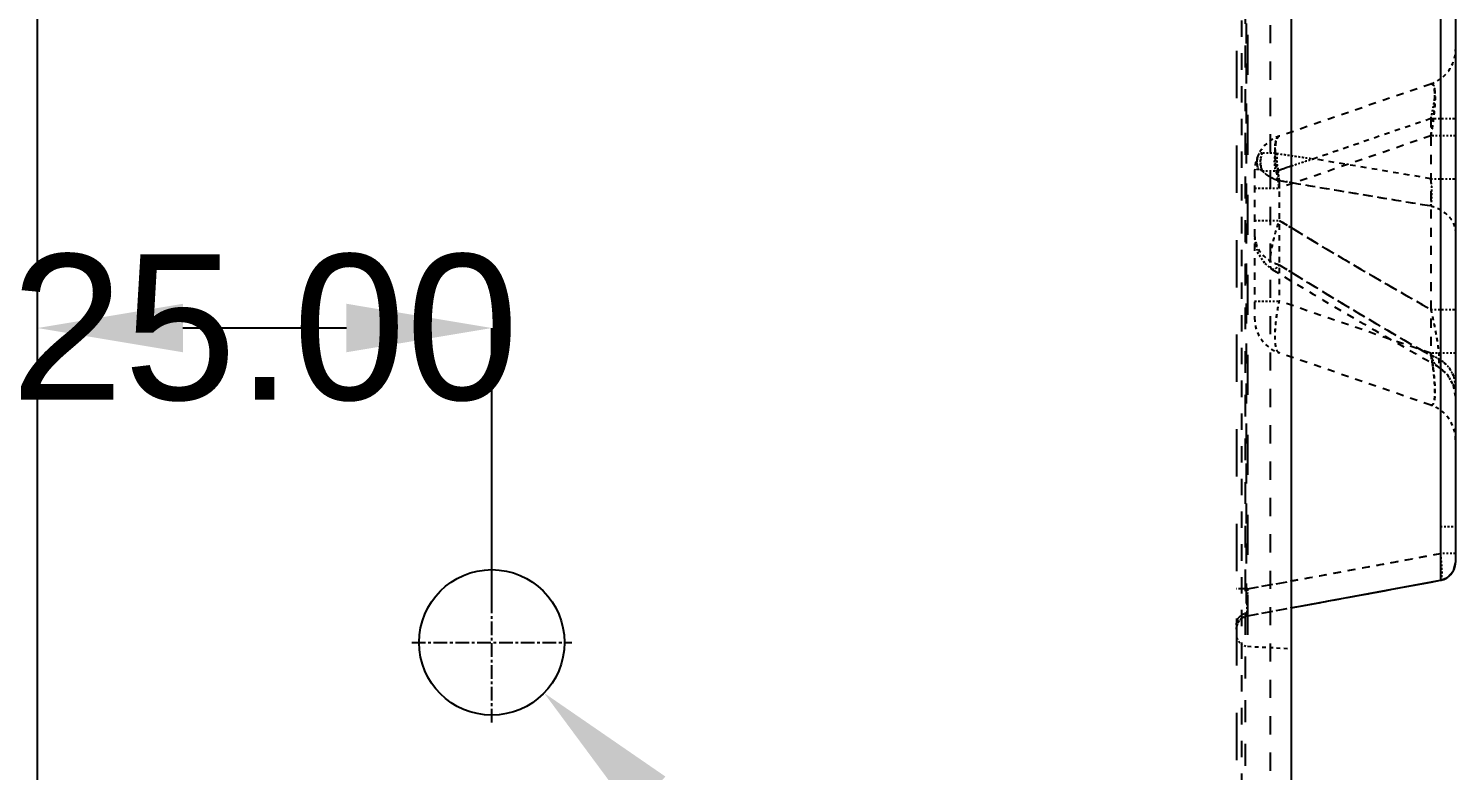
# Model space of a CAD drawing. Header units: millimetres. Extents: x 2750 to 4049, y 1371 to 1831.
# Drawn here: x 2790.8 to 2869.3, y 1526.3 to 1567.1 of the extents above; entities that cross this region are included whole.
import ezdxf

# ---------------------------------------------------------------- set-up
doc = ezdxf.new("R2010")
doc.units = ezdxf.units.MM
doc.linetypes.add('CENTER', pattern=[0.6, 0.375, -0.075, 0.075, -0.075])
doc.linetypes.add('HIDDEN', pattern=[0.2, 0.1, -0.1])
doc.layers.add('11', color=7, linetype='Continuous')
doc.styles.get("Standard").update_dxf_attribs({"font": 'arial.ttf'})
doc.dimstyles.get("Standard").update_dxf_attribs({"dimtxt": 0.18, "dimasz": 0.18, "dimexe": 0.18, "dimexo": 0.0625, "dimgap": 0.09, "dimtad": 0, "dimtih": 1, "dimtoh": 1, "dimzin": 0, "dimdsep": 46, "dimtxsty": 'Standard', "dimcen": 0.09, "dimadec": 0, "dimazin": 0, "dimtfac": 1, "dimtofl": 0, "dimtmove": 0, "dimatfit": 3, "dimfxl": 0, "dimtolj": 1, "dimtzin": 0, "dimarcsym": 0})

# ---------------------------------------------------------------- blocks, each defined once
blk = doc.blocks.new('*D105')
at = {"color": 4, "lineweight": -2, "transparency": 16777216}
for p, q in [((2791.288, 1541.973), (2791.288, 1550.63)), ((2808.288, 1550.63), (2799.288, 1550.63)), ((2816.288, 1535.288), (2816.288, 1550.63))]:
    blk.add_line(p, q, dxfattribs=at)
at = {"color": 4, "transparency": 16777216}
for points in [[(2799.288, 1551.964), (2799.288, 1549.297), (2791.288, 1550.63)], [(2808.288, 1551.964), (2808.288, 1549.297), (2816.288, 1550.63)]]:
    blk.add_solid(points, dxfattribs=at)
at = {"layer": 'Defpoints', "color": 0, "transparency": 16777216}
for p in [(2791.288, 1550.63), (2791.288, 1541.973), (2816.288, 1535.288)]:
    blk.add_point(p, dxfattribs=at)
at = {"color": 6, "transparency": 16777216, "insert": (2803.788, 1550.63), "char_height": 8, "attachment_point": 5}
blk.add_mtext('\\A1;25.00', dxfattribs=at)
blk = doc.blocks.new('*D86')
at = {"color": 4, "lineweight": -2, "transparency": 16777216}
blk.add_line((2830.675, 1519.45), (2824.92, 1525.007), dxfattribs=at)
at = {"color": 4, "transparency": 16777216}
blk.add_solid([(2825.846, 1525.966), (2823.994, 1524.048), (2819.165, 1530.564)], dxfattribs=at)
at = {"layer": 'Defpoints', "color": 0, "transparency": 16777216}
for p in [(2813.41, 1536.121), (2819.165, 1530.564)]:
    blk.add_point(p, dxfattribs=at)
at = {"color": 6, "transparency": 16777216, "insert": (2841.27, 1509.218), "char_height": 8, "attachment_point": 5, "rotation": 316.00084}
blk.add_mtext('\\A1;∅8.00', dxfattribs=at)

msp = doc.modelspace()

# ---------------------------------------------------------------- linework, layer by layer
at = {"layer": '11', "color": 7, "linetype": 'Continuous'}
for p, q in [((2860.288, 1775.343), (2860.288, 1455.343)), ((2791.288, 1462.343), (2791.288, 1768.343)), ((2869.333, 1616.619), (2869.333, 1537.745)), ((2868.502, 1616.056), (2868.502, 1536.757)), ((2860.288, 1535.244), (2868.511, 1536.756)), ((2868.502, 1536.757), (2868.511, 1536.756)), ((2868.511, 1536.756), (2868.894, 1536.914))]:
    msp.add_line(p, q, dxfattribs=at)
at = {"layer": '11', "color": 8, "linetype": 'HIDDEN', "ltscale": 26}
msp.add_line((2857.273, 1721.865), (2857.273, 1518.813), dxfattribs=at)
at = {"layer": '11', "color": 8, "linetype": 'HIDDEN', "ltscale": 22}
msp.add_line((2857.892, 1707.559), (2857.892, 1533.127), dxfattribs=at)
at = {"layer": '11', "color": 8, "linetype": 'HIDDEN', "ltscale": 11}
msp.add_line((2857.812, 1617.976), (2857.812, 1534.954), dxfattribs=at)
at = {"layer": '11', "color": 8, "linetype": 'HIDDEN', "ltscale": 12}
msp.add_line((2857.749, 1609.36), (2857.749, 1518.311), dxfattribs=at)
at = {"layer": '11', "color": 8, "linetype": 'HIDDEN', "ltscale": 10}
msp.add_line((2859.15, 1520.286), (2859.15, 1595.698), dxfattribs=at)
at = {"layer": '11', "color": 8, "linetype": 'HIDDEN', "ltscale": 9}
msp.add_line((2857.558, 1590.936), (2857.558, 1520.202), dxfattribs=at)
at = {"layer": '11', "color": 8, "linetype": 'HIDDEN', "ltscale": 4}
for p, q in [((2867.977, 1564.048), (2859.633, 1561.175)), ((2867.977, 1561.198), (2859.633, 1558.325)), ((2858.278, 1559.275), (2858.278, 1551.163)), ((2867.977, 1549.24), (2859.633, 1552.113)), ((2867.977, 1546.389), (2859.633, 1549.262))]:
    msp.add_line(p, q, dxfattribs=at)
at = {"layer": '11', "color": 8, "linetype": 'HIDDEN', "ltscale": 3}
for p, q in [((2867.977, 1562.148), (2861.531, 1559.929)), ((2867.977, 1558.842), (2861.531, 1559.929)), ((2859.633, 1558.738), (2859.633, 1552.113))]:
    msp.add_line(p, q, dxfattribs=at)
at = {"layer": '11', "color": 8, "linetype": 'HIDDEN', "ltscale": 5}
msp.add_line((2867.977, 1562.148), (2867.977, 1549.121), dxfattribs=at)
at = {"layer": '11', "color": 8, "linetype": 'HIDDEN'}
for p, q in [((2867.977, 1562.148), (2869.333, 1562.148)), ((2869.333, 1561.198), (2867.977, 1561.198)), ((2858.278, 1558.325), (2859.633, 1558.325)), ((2867.977, 1558.842), (2869.333, 1558.842)), ((2858.278, 1556.548), (2859.633, 1556.548)), ((2858.278, 1552.113), (2859.633, 1552.113)), ((2867.977, 1551.653), (2869.333, 1551.653)), ((2869.333, 1549.24), (2867.977, 1549.24))]:
    msp.add_line(p, q, dxfattribs=at)
at = {"layer": '11', "color": 8, "linetype": 'HIDDEN', "ltscale": 0.5}
for p, q in [((2859.424, 1560.252), (2858.695, 1560.252)), ((2858.695, 1559.275), (2859.424, 1559.275)), ((2860.288, 1558.628), (2859.633, 1558.738)), ((2859.633, 1556.548), (2860.286, 1556.152)), ((2859.633, 1554.106), (2860.286, 1553.702))]:
    msp.add_line(p, q, dxfattribs=at)
at = {"layer": '11', "color": 8, "linetype": 'HIDDEN', "ltscale": 0.07}
msp.add_line((2859.34, 1553.845), (2859.243, 1553.853), dxfattribs=at)
at = {"layer": '11', "color": 8, "linetype": 'HIDDEN'}
for p, q in [((2859.244, 1553.853), (2859.244, 1553.853)), ((2868.308, 1548.558), (2868.308, 1548.558)), ((2869.333, 1537.745), (2869.333, 1537.745)), ((2868.511, 1536.756), (2868.511, 1536.756)), ((2857.892, 1534.808), (2857.892, 1534.809))]:
    msp.add_line(p, q, dxfattribs=at).dxf.unprotected_set("ltscale", 0)
at = {"layer": '11', "color": 8, "linetype": 'HIDDEN', "ltscale": 0.09}
msp.add_line((2868.307, 1548.559), (2868.216, 1548.654), dxfattribs=at)
at = {"layer": '11', "color": 8, "linetype": 'HIDDEN', "ltscale": 0.6}
for p, q in [((2868.502, 1539.72), (2869.333, 1539.72)), ((2869.333, 1538.232), (2868.502, 1538.232))]:
    msp.add_line(p, q, dxfattribs=at)
at = {"layer": '11', "color": 1, "linetype": 'CENTER', "ltscale": 2}
for p, q in [((2816.288, 1528.943), (2816.288, 1537.743)), ((2811.888, 1533.343), (2820.688, 1533.343))]:
    msp.add_line(p, q, dxfattribs=at)
at = {"layer": '11', "color": 8, "linetype": 'HIDDEN', "ltscale": 2}
for p, q in [((2857.896, 1536.286), (2860.288, 1536.721)), ((2857.891, 1534.808), (2860.288, 1535.244)), ((2857.896, 1534.81), (2860.288, 1535.245)), ((2857.892, 1533.127), (2860.288, 1533.001))]:
    msp.add_line(p, q, dxfattribs=at)
at = {"layer": '11', "color": 8, "linetype": 'HIDDEN', "ltscale": 0.006}
msp.add_line((2868.511, 1536.756), (2868.502, 1536.757), dxfattribs=at)
at = {"layer": '11', "color": 8, "linetype": 'HIDDEN', "ltscale": 0.4}
msp.add_line((2857.896, 1536.286), (2857.273, 1536.286), dxfattribs=at)
at = {"layer": '11', "color": 8, "linetype": 'HIDDEN', "ltscale": 0.1}
for p, q in [((2857.523, 1534.628), (2857.679, 1534.736)), ((2857.679, 1534.736), (2857.846, 1534.799))]:
    msp.add_line(p, q, dxfattribs=at)
at = {"layer": '11', "color": 8, "linetype": 'HIDDEN', "ltscale": 0.06}
for p, q in [((2857.812, 1534.954), (2857.896, 1534.968)), ((2857.896, 1534.968), (2857.812, 1534.954))]:
    msp.add_line(p, q, dxfattribs=at)
at = {"layer": '11', "color": 8, "linetype": 'HIDDEN', "ltscale": 0.03}
msp.add_line((2857.846, 1534.799), (2857.892, 1534.809), dxfattribs=at)
at = {"layer": '11', "color": 8, "linetype": 'HIDDEN', "ltscale": 0.003}
msp.add_line((2857.892, 1534.809), (2857.896, 1534.81), dxfattribs=at)
at = {"layer": '11', "color": 8, "linetype": 'HIDDEN'}
for points in [[(2858.278, 1555.571), (2858.428, 1554.808), (2858.856, 1554.16)], [(2868.31, 1548.558), (2868.387, 1548.512), (2868.892, 1548.063), (2869.219, 1547.473)]]:
    msp.add_lwpolyline(points, dxfattribs=at)
at = {"layer": '11', "color": 8, "linetype": 'HIDDEN', "ltscale": 0.9}
msp.add_lwpolyline([(2858.425, 1554.815), (2858.845, 1554.172), (2859.243, 1553.854)], dxfattribs=at)
at = {"layer": '11', "color": 8, "linetype": 'HIDDEN', "ltscale": 2}
msp.add_lwpolyline([(2868.307, 1548.559), (2868.876, 1548.082), (2869.215, 1547.484), (2869.333, 1546.807)], dxfattribs=at)
at = {"layer": '11', "color": 7, "linetype": 'Continuous'}
msp.add_lwpolyline([(2868.894, 1536.914), (2869.216, 1537.274), (2869.333, 1537.744)], dxfattribs=at)
at = {"layer": '11', "color": 8, "linetype": 'HIDDEN', "ltscale": 0.4}
msp.add_lwpolyline([(2857.273, 1534.067), (2857.305, 1534.285), (2857.393, 1534.476), (2857.523, 1534.628)], dxfattribs=at)
at = {"layer": '11', "color": 7, "linetype": 'Continuous'}
msp.add_circle((2816.288, 1533.343), 4, dxfattribs=at)
at = {"layer": '11', "color": 8, "linetype": 'HIDDEN', "ltscale": 2}
for centre, start, end in [((2867.323, 1565.949), 288.99991, 360), ((2860.288, 1559.275), 108.99999, 180), ((2860.288, 1551.163), 180, 251.00001), ((2867.323, 1544.489), 0, 71.00009)]:
    msp.add_arc(centre, 2.01, start, end, dxfattribs=at)
at = {"layer": '11', "color": 8, "linetype": 'HIDDEN', "ltscale": 0.2}
for centre, radius, start, end in [((2859.572, 1559.756), 1.17, 174.30272, 187.77518), ((2860.224, 1556.104), 2.084, 247.0609, 253.51984)]:
    msp.add_arc(centre, radius, start, end, dxfattribs=at)
at = {"layer": '11', "color": 8, "linetype": 'HIDDEN', "ltscale": 0.3}
for centre, radius, start, end in [((2859.985, 1559.759), 1.383, 172.50499, 187.17019), ((2860.237, 1560.946), 2.289, 245.25937, 254.71369)]:
    msp.add_arc(centre, radius, start, end, dxfattribs=at)
at = {"layer": '11', "color": 8, "linetype": 'HIDDEN', "ltscale": 0.05}
msp.add_arc((2859.581, 1560.74), 0.512, 252.21186, 260.77174, dxfattribs=at)
at = {"layer": '11', "color": 8, "linetype": 'HIDDEN', "ltscale": 0.6}
for centre, radius, start, end in [((2878.186, 1678.259), 119.495, 261.00306, 261.38427), ((2857.928, 1534.309), 0.655, 100.12609, 179.99718)]:
    msp.add_arc(centre, radius, start, end, dxfattribs=at)
at = {"layer": '11', "color": 8, "linetype": 'HIDDEN'}
for centre, radius, start, end in [((2883.944, 1715.753), 157.428, 261.06682, 261.815), ((2868.329, 1537.746), 1.004, 279.95457, 359.97132)]:
    msp.add_arc(centre, radius, start, end, dxfattribs=at)
at = {"layer": '11', "color": 8, "linetype": 'HIDDEN', "ltscale": 0.9}
for centre, radius, start, end in [((2885.046, 1723.424), 165.178, 261.37822, 261.81552), ((2888.017, 1476.147), 87.868, 107.54339, 108.39765)]:
    msp.add_arc(centre, radius, start, end, dxfattribs=at)
at = {"layer": '11', "color": 8, "linetype": 'HIDDEN', "ltscale": 0.04}
msp.add_arc((2860.065, 1560.626), 1.925, 233.43064, 235.03914, dxfattribs=at)
at = {"layer": '11', "color": 8, "linetype": 'HIDDEN', "ltscale": 0.5}
for centre, radius, start, end in [((2880.443, 1498.95), 63.84, 108.40577, 109.0852), ((2848.881, 1545.894), 19.387, 7.78519, 9.93883)]:
    msp.add_arc(centre, radius, start, end, dxfattribs=at)
at = {"layer": '11', "color": 8, "linetype": 'HIDDEN', "ltscale": 4}
for centre, radius, start, end in [((3235.386, 3789.836), 2262.518, 260.440193, 260.654399), ((3235.151, 3788.44), 2261.102, 260.456979, 260.654505), ((3019.372, 1817.586), 308.539, 238.73557, 240.68503), ((2395.077, 4089.326), 2594.651, 280.275072, 280.513194), ((2398.649, 4069.946), 2574.944, 280.327886, 280.513733), ((2403.515, 4040.088), 2546.15, 280.279941, 280.522605)]:
    msp.add_arc(centre, radius, start, end, dxfattribs=at)
at = {"layer": '11', "color": 8, "linetype": 'HIDDEN', "ltscale": 5}
for centre, radius, start, end in [((3016.532, 1814.444), 301.874, 238.68446, 240.52058), ((3018.079, 1817.089), 304.938, 238.83802, 240.5122), ((3010.22, 1796.701), 285.532, 238.17067, 240.12107), ((3012.183, 1800.004), 289.375, 238.33757, 240.11006)]:
    msp.add_arc(centre, radius, start, end, dxfattribs=at)
at = {"layer": '11', "color": 8, "linetype": 'HIDDEN', "ltscale": 0.1}
msp.add_arc((2859.667, 1555.735), 1.39, 180.04973, 186.16897, dxfattribs=at)
at = {"layer": '11', "color": 7, "linetype": 'Continuous'}
msp.add_arc((2407.081, 4020.758), 2526.494, 280.333748, 280.523163, dxfattribs=at)
at = {"layer": '11', "color": 8, "linetype": 'HIDDEN', "ltscale": 0.7}
for centre, radius, start, end in [((2858.026, 1534.067), 0.754, 99.9866, 179.99155), ((2857.926, 1533.779), 0.653, 180, 267)]:
    msp.add_arc(centre, radius, start, end, dxfattribs=at)
at = {"layer": '11', "color": 8, "linetype": 'HIDDEN'}
for points, knots in [([(2867.977, 1562.148), (2868.011, 1562.282), (2868.072, 1562.543), (2868.144, 1562.921), (2868.189, 1563.265), (2868.208, 1563.559), (2868.195, 1563.791), (2868.161, 1563.954), (2868.083, 1564.061), (2868.007, 1564.059), (2867.977, 1564.048)], [0, 0, 0, 0, 0.201843, 0.392473, 0.564278, 0.709793, 0.82298, 0.902641, 0.954229, 1, 1, 1, 1]), ([(2867.977, 1562.148), (2868.009, 1562.275), (2868.069, 1562.529), (2868.143, 1562.903), (2868.192, 1563.254), (2868.212, 1563.559), (2868.2, 1563.798), (2868.161, 1563.963), (2868.078, 1564.062), (2868.005, 1564.058), (2867.977, 1564.048)], [0, 0, 0, 0, 0.191943, 0.380895, 0.557545, 0.709589, 0.826994, 0.905964, 0.956025, 1, 1, 1, 1]), ([(2861.531, 1559.929), (2861.361, 1559.875), (2860.705, 1559.665), (2860.051, 1559.448), (2859.568, 1559.281)], [0, 0, 0, 0, 0.259486, 1, 1, 1, 1]), ([(2867.977, 1557.349), (2868, 1557.444), (2868.031, 1557.661), (2868.049, 1558.161), (2868.017, 1558.564), (2867.977, 1558.842)], [0, 0, 0, 0, 0.195962, 0.437763, 1, 1, 1, 1]), ([(2867.977, 1557.349), (2868.029, 1557.561), (2868.058, 1558.065), (2868.017, 1558.564), (2867.977, 1558.842)], [0, 0, 0, 0, 0.437185, 1, 1, 1, 1]), ([(2868.502, 1538.232), (2868.524, 1538.047), (2868.557, 1537.706), (2868.577, 1537.3), (2868.574, 1537.036), (2868.563, 1536.895), (2868.549, 1536.809), (2868.526, 1536.76), (2868.511, 1536.756)], [0, 0, 0, 0, 0.374372, 0.690834, 0.813934, 0.907954, 0.969569, 1, 1, 1, 1]), ([(2857.896, 1536.286), (2857.879, 1536.097), (2857.86, 1535.82), (2857.845, 1535.468), (2857.841, 1535.244), (2857.842, 1535.065), (2857.853, 1534.926), (2857.859, 1534.855), (2857.881, 1534.807), (2857.892, 1534.808)], [0, 0, 0, 0, 0.383107, 0.557667, 0.710127, 0.833186, 0.923117, 0.977976, 1, 1, 1, 1])]:
    msp.add_open_spline(points, degree=3, knots=knots, dxfattribs=at)
at = {"layer": '11', "color": 8, "linetype": 'HIDDEN', "ltscale": 2}
for points, knots in [([(2867.977, 1564.048), (2867.993, 1564.054), (2868.028, 1564.058), (2868.078, 1564.03), (2868.116, 1563.975), (2868.163, 1563.851), (2868.196, 1563.624), (2868.208, 1563.277), (2868.189, 1562.84), (2868.144, 1562.333), (2868.072, 1561.777), (2868.011, 1561.393), (2867.977, 1561.198)], [0, 0, 0, 0, 0.016707, 0.033491, 0.054912, 0.083636, 0.166826, 0.284548, 0.433891, 0.608093, 0.799364, 1, 1, 1, 1]), ([(2867.977, 1564.048), (2867.992, 1564.054), (2868.026, 1564.058), (2868.076, 1564.033), (2868.115, 1563.98), (2868.164, 1563.858), (2868.198, 1563.629), (2868.207, 1563.276), (2868.187, 1562.829), (2868.143, 1562.316), (2868.072, 1561.764), (2868.011, 1561.387), (2867.977, 1561.198)], [0, 0, 0, 0, 0.016296, 0.03269, 0.053489, 0.081607, 0.164521, 0.285136, 0.438514, 0.615266, 0.80547, 1, 1, 1, 1]), ([(2867.977, 1564.048), (2867.992, 1564.054), (2868.026, 1564.058), (2868.075, 1564.033), (2868.115, 1563.98), (2868.166, 1563.859), (2868.201, 1563.63), (2868.213, 1563.277), (2868.194, 1562.831), (2868.145, 1562.317), (2868.071, 1561.764), (2868.01, 1561.388), (2867.977, 1561.198)], [0, 0, 0, 0, 0.016116, 0.032547, 0.053421, 0.081544, 0.164289, 0.284678, 0.437986, 0.615027, 0.805426, 1, 1, 1, 1]), ([(2867.977, 1561.198), (2868.011, 1561.393), (2868.072, 1561.777), (2868.144, 1562.333), (2868.189, 1562.84), (2868.208, 1563.277), (2868.196, 1563.624), (2868.163, 1563.851), (2868.116, 1563.975), (2868.077, 1564.03), (2868.028, 1564.058), (2867.993, 1564.054), (2867.977, 1564.048)], [0, 0, 0, 0, 0.200654, 0.391908, 0.566104, 0.715453, 0.833178, 0.916367, 0.945091, 0.966511, 0.983295, 1, 1, 1, 1]), ([(2859.633, 1561.175), (2859.592, 1561.161), (2859.513, 1561.073), (2859.451, 1560.882), (2859.41, 1560.607), (2859.398, 1560.256), (2859.415, 1559.836), (2859.479, 1559.183), (2859.564, 1558.673), (2859.633, 1558.325)], [0, 0, 0, 0, 0.044283, 0.111524, 0.206182, 0.32724, 0.471844, 0.63581, 1, 1, 1, 1]), ([(2859.633, 1558.325), (2859.564, 1558.673), (2859.479, 1559.183), (2859.415, 1559.836), (2859.398, 1560.256), (2859.41, 1560.607), (2859.451, 1560.882), (2859.513, 1561.073), (2859.592, 1561.161), (2859.633, 1561.175)], [0, 0, 0, 0, 0.364199, 0.528169, 0.672771, 0.793825, 0.888481, 0.955722, 1, 1, 1, 1]), ([(2867.977, 1557.349), (2868.164, 1557.298), (2868.522, 1557.149), (2868.973, 1556.806), (2869.26, 1556.353), (2869.333, 1556.016), (2869.333, 1555.856)], [0, 0, 0, 0, 0.269486, 0.533095, 0.777151, 1, 1, 1, 1]), ([(2859.244, 1553.853), (2859.21, 1553.874), (2859.157, 1553.97), (2859.121, 1554.268), (2859.178, 1554.82), (2859.352, 1555.625), (2859.53, 1556.225), (2859.633, 1556.548)], [0, 0, 0, 0, 0.042569, 0.109404, 0.325461, 0.634442, 1, 1, 1, 1]), ([(2858.278, 1555.734), (2858.278, 1555.378), (2858.501, 1554.81), (2859.083, 1554.327), (2859.445, 1554.161), (2859.633, 1554.106)], [0, 0, 0, 0, 0.475461, 0.737646, 1, 1, 1, 1]), ([(2859.633, 1549.262), (2859.592, 1549.277), (2859.513, 1549.365), (2859.451, 1549.556), (2859.41, 1549.831), (2859.398, 1550.182), (2859.415, 1550.602), (2859.479, 1551.255), (2859.564, 1551.765), (2859.633, 1552.113)], [0, 0, 0, 0, 0.044268, 0.111505, 0.206169, 0.327234, 0.471844, 0.635811, 1, 1, 1, 1]), ([(2859.633, 1549.262), (2859.593, 1549.276), (2859.515, 1549.364), (2859.454, 1549.555), (2859.415, 1549.829), (2859.404, 1550.181), (2859.42, 1550.6), (2859.482, 1551.255), (2859.566, 1551.764), (2859.633, 1552.113)], [0, 0, 0, 0, 0.04369, 0.1106, 0.205072, 0.326171, 0.47105, 0.635335, 1, 1, 1, 1]), ([(2867.977, 1551.652), (2868.021, 1551.462), (2868.104, 1551.082), (2868.217, 1550.518), (2868.313, 1549.976), (2868.375, 1549.548), (2868.408, 1549.238), (2868.423, 1549.04), (2868.428, 1548.874), (2868.424, 1548.741), (2868.409, 1548.644), (2868.389, 1548.579), (2868.348, 1548.543), (2868.319, 1548.552), (2868.307, 1548.559)], [0, 0, 0, 0, 0.182565, 0.363638, 0.53807, 0.697553, 0.768088, 0.830281, 0.882634, 0.924126, 0.954475, 0.974484, 0.987201, 1, 1, 1, 1]), ([(2867.977, 1551.652), (2868.019, 1551.462), (2868.103, 1551.083), (2868.221, 1550.52), (2868.318, 1549.978), (2868.379, 1549.549), (2868.41, 1549.238), (2868.424, 1549.041), (2868.429, 1548.874), (2868.425, 1548.741), (2868.411, 1548.643), (2868.392, 1548.577), (2868.351, 1548.541), (2868.321, 1548.551), (2868.309, 1548.558)], [0, 0, 0, 0, 0.182312, 0.363311, 0.537732, 0.697171, 0.767712, 0.829818, 0.882097, 0.923752, 0.954254, 0.974319, 0.987001, 1, 1, 1, 1]), ([(2867.977, 1546.389), (2867.992, 1546.384), (2868.026, 1546.38), (2868.075, 1546.405), (2868.115, 1546.458), (2868.166, 1546.579), (2868.201, 1546.808), (2868.213, 1547.161), (2868.194, 1547.607), (2868.145, 1548.121), (2868.071, 1548.674), (2868.01, 1549.05), (2867.977, 1549.24)], [0, 0, 0, 0, 0.016117, 0.032549, 0.053423, 0.081546, 0.164291, 0.28468, 0.437986, 0.615027, 0.805426, 1, 1, 1, 1]), ([(2867.977, 1549.24), (2868.011, 1549.045), (2868.072, 1548.661), (2868.144, 1548.105), (2868.189, 1547.598), (2868.208, 1547.16), (2868.196, 1546.814), (2868.163, 1546.587), (2868.116, 1546.463), (2868.077, 1546.408), (2868.028, 1546.38), (2867.993, 1546.384), (2867.977, 1546.39)], [0, 0, 0, 0, 0.200653, 0.391907, 0.566103, 0.715452, 0.833177, 0.916365, 0.945089, 0.96651, 0.983294, 1, 1, 1, 1]), ([(2867.977, 1549.121), (2868.166, 1549.063), (2868.53, 1548.89), (2869.114, 1548.385), (2869.333, 1547.8), (2869.333, 1547.433)], [0, 0, 0, 0, 0.258554, 0.51937, 1, 1, 1, 1]), ([(2867.977, 1546.39), (2867.99, 1546.385), (2868.019, 1546.38), (2868.062, 1546.396), (2868.097, 1546.434), (2868.142, 1546.518), (2868.179, 1546.679), (2868.202, 1546.926), (2868.205, 1547.246), (2868.186, 1547.628), (2868.148, 1548.061), (2868.111, 1548.363), (2868.089, 1548.52)], [0, 0, 0, 0, 0.018961, 0.037259, 0.058811, 0.086371, 0.164647, 0.276119, 0.41971, 0.592212, 0.787732, 1, 1, 1, 1])]:
    msp.add_open_spline(points, degree=3, knots=knots, dxfattribs=at)
at = {"layer": '11', "color": 8, "linetype": 'HIDDEN', "ltscale": 0.7}
for points, knots in [([(2859.424, 1560.252), (2859.412, 1560.369), (2859.402, 1560.584), (2859.424, 1560.898), (2859.523, 1561.137), (2859.633, 1561.175)], [0, 0, 0, 0, 0.357354, 0.644121, 1, 1, 1, 1]), ([(2858.695, 1560.252), (2858.62, 1560.103), (2858.541, 1559.764), (2858.62, 1559.424), (2858.695, 1559.275)], [0, 0, 0, 0, 0.499942, 1, 1, 1, 1]), ([(2859.424, 1560.252), (2859.382, 1560.094), (2859.343, 1559.764), (2859.38, 1559.433), (2859.424, 1559.275)], [0, 0, 0, 0, 0.499999, 1, 1, 1, 1]), ([(2859.424, 1560.252), (2859.381, 1560.094), (2859.343, 1559.764), (2859.381, 1559.433), (2859.424, 1559.275)], [0, 0, 0, 0, 0.5, 1, 1, 1, 1]), ([(2859.499, 1560.234), (2859.474, 1560.077), (2859.464, 1559.754), (2859.519, 1559.435), (2859.568, 1559.281)], [0, 0, 0, 0, 0.497246, 1, 1, 1, 1]), ([(2859.507, 1560.228), (2859.493, 1560.072), (2859.495, 1559.756), (2859.537, 1559.442), (2859.577, 1559.289)], [0, 0, 0, 0, 0.498217, 1, 1, 1, 1]), ([(2867.977, 1549.24), (2867.992, 1549.156), (2868.048, 1548.819), (2868.098, 1548.481), (2868.129, 1548.228)], [0, 0, 0, 0, 0.251708, 1, 1, 1, 1]), ([(2869.166, 1548.141), (2869.093, 1548.291), (2868.901, 1548.576), (2868.634, 1548.792), (2868.49, 1548.884)], [0, 0, 0, 0, 0.49292, 1, 1, 1, 1])]:
    msp.add_open_spline(points, degree=3, knots=knots, dxfattribs=at)
at = {"layer": '11', "color": 8, "linetype": 'HIDDEN', "ltscale": 0.6}
msp.add_open_spline([(2858.475, 1560.143), (2858.418, 1560.024), (2858.357, 1559.753), (2858.418, 1559.484), (2858.474, 1559.362)], degree=3, knots=[0, 0, 0, 0, 0.494898, 1, 1, 1, 1], dxfattribs=at)
at = {"layer": '11', "color": 8, "linetype": 'HIDDEN', "ltscale": 0.2}
for points, knots in [([(2858.474, 1560.143), (2858.465, 1560.123), (2858.433, 1560.035), (2858.415, 1559.943), (2858.408, 1559.872)], [0, 0, 0, 0, 0.238825, 1, 1, 1, 1]), ([(2858.695, 1560.252), (2858.651, 1560.256), (2858.556, 1560.257), (2858.493, 1560.181), (2858.475, 1560.143)], [0, 0, 0, 0, 0.509864, 1, 1, 1, 1]), ([(2858.696, 1560.252), (2858.686, 1560.229), (2858.647, 1560.128), (2858.624, 1560.022), (2858.613, 1559.94)], [0, 0, 0, 0, 0.23468, 1, 1, 1, 1]), ([(2858.475, 1559.362), (2858.424, 1559.351), (2858.363, 1559.337), (2858.278, 1559.296), (2858.278, 1559.275)], [0, 0, 0, 0, 0.708398, 1, 1, 1, 1]), ([(2858.475, 1559.362), (2858.424, 1559.35), (2858.363, 1559.338), (2858.278, 1559.296), (2858.278, 1559.275)], [0, 0, 0, 0, 0.707712, 1, 1, 1, 1]), ([(2858.413, 1559.598), (2858.415, 1559.578), (2858.428, 1559.503), (2858.448, 1559.428), (2858.469, 1559.375)], [0, 0, 0, 0, 0.256811, 1, 1, 1, 1]), ([(2858.679, 1559.292), (2858.641, 1559.317), (2858.582, 1559.342), (2858.514, 1559.373), (2858.482, 1559.378), (2858.47, 1559.375)], [0, 0, 0, 0, 0.600673, 0.830662, 1, 1, 1, 1]), ([(2858.715, 1559.255), (2858.665, 1559.268), (2858.598, 1559.32), (2858.513, 1559.352), (2858.48, 1559.347)], [0, 0, 0, 0, 0.607062, 1, 1, 1, 1]), ([(2868.065, 1548.925), (2868.058, 1548.94), (2868.027, 1549.005), (2867.999, 1549.071), (2867.977, 1549.121)], [0, 0, 0, 0, 0.235174, 1, 1, 1, 1]), ([(2868.216, 1548.655), (2868.204, 1548.672), (2868.147, 1548.759), (2868.101, 1548.851), (2868.065, 1548.925)], [0, 0, 0, 0, 0.205796, 1, 1, 1, 1]), ([(2857.896, 1534.81), (2857.871, 1534.805), (2857.769, 1534.782), (2857.672, 1534.737), (2857.606, 1534.693)], [0, 0, 0, 0, 0.240507, 1, 1, 1, 1])]:
    msp.add_open_spline(points, degree=3, knots=knots, dxfattribs=at)
at = {"layer": '11', "color": 8, "linetype": 'HIDDEN', "ltscale": 0.07}
msp.add_open_spline([(2858.534, 1560.215), (2858.515, 1560.202), (2858.493, 1560.178), (2858.478, 1560.15), (2858.475, 1560.143)], degree=3, knots=[0, 0, 0, 0, 0.730942, 1, 1, 1, 1], dxfattribs=at)
at = {"layer": '11', "color": 8, "linetype": 'HIDDEN', "ltscale": 0.1}
for points, knots in [([(2858.695, 1560.252), (2858.679, 1560.252), (2858.624, 1560.251), (2858.566, 1560.237), (2858.534, 1560.215)], [0, 0, 0, 0, 0.290618, 1, 1, 1, 1]), ([(2858.612, 1559.587), (2858.618, 1559.538), (2858.63, 1559.474), (2858.647, 1559.411), (2858.651, 1559.396)], [0, 0, 0, 0, 0.757173, 1, 1, 1, 1])]:
    msp.add_open_spline(points, degree=3, knots=knots, dxfattribs=at)
at = {"layer": '11', "color": 8, "linetype": 'HIDDEN', "ltscale": 0.09}
msp.add_open_spline([(2858.651, 1559.396), (2858.663, 1559.355), (2858.677, 1559.314), (2858.695, 1559.275)], degree=3, dxfattribs=at)
at = {"layer": '11', "color": 8, "linetype": 'HIDDEN', "ltscale": 0.2}
for points in [[(2858.695, 1559.275), (2858.764, 1559.204), (2858.839, 1559.139), (2858.918, 1559.08)], [(2857.273, 1534.309), (2857.273, 1534.409), (2857.297, 1534.512), (2857.342, 1534.602)], [(2857.562, 1534.661), (2857.484, 1534.6), (2857.417, 1534.522), (2857.368, 1534.435)]]:
    msp.add_open_spline(points, degree=3, dxfattribs=at)
at = {"layer": '11', "color": 8, "linetype": 'HIDDEN', "ltscale": 0.8}
msp.add_open_spline([(2858.715, 1559.255), (2858.775, 1559.195), (2859.043, 1558.963), (2859.374, 1558.809), (2859.633, 1558.738)], degree=3, knots=[0, 0, 0, 0, 0.240296, 1, 1, 1, 1], dxfattribs=at)
at = {"layer": '11', "color": 8, "linetype": 'HIDDEN', "ltscale": 0.1}
for points in [[(2859.568, 1559.281), (2859.521, 1559.274), (2859.472, 1559.272), (2859.424, 1559.275)], [(2859.569, 1559.279), (2859.521, 1559.274), (2859.473, 1559.272), (2859.424, 1559.274)]]:
    msp.add_open_spline(points, degree=3, dxfattribs=at)
at = {"layer": '11', "color": 8, "linetype": 'HIDDEN', "ltscale": 0.4}
for points, knots in [([(2859.568, 1559.281), (2859.57, 1559.231), (2859.579, 1559.049), (2859.603, 1558.867), (2859.633, 1558.738)], [0, 0, 0, 0, 0.274835, 1, 1, 1, 1]), ([(2859.633, 1558.738), (2859.624, 1558.778), (2859.588, 1558.956), (2859.573, 1559.138), (2859.569, 1559.279)], [0, 0, 0, 0, 0.224146, 1, 1, 1, 1]), ([(2868.218, 1548.653), (2868.174, 1548.714), (2868.089, 1548.869), (2868.016, 1549.029), (2867.977, 1549.121)], [0, 0, 0, 0, 0.431123, 1, 1, 1, 1]), ([(2868.49, 1548.884), (2868.449, 1548.91), (2868.287, 1549.005), (2868.111, 1549.08), (2867.977, 1549.121)], [0, 0, 0, 0, 0.254019, 1, 1, 1, 1]), ([(2857.342, 1534.602), (2857.387, 1534.692), (2857.521, 1534.853), (2857.713, 1534.936), (2857.812, 1534.953)], [0, 0, 0, 0, 0.49997, 1, 1, 1, 1])]:
    msp.add_open_spline(points, degree=3, knots=knots, dxfattribs=at)
at = {"layer": '11', "color": 8, "linetype": 'HIDDEN', "ltscale": 0.3}
msp.add_open_spline([(2858.962, 1559.048), (2859.062, 1558.979), (2859.168, 1558.918), (2859.279, 1558.867)], degree=3, dxfattribs=at)
msp.add_open_spline([(2859.633, 1554.105), (2859.585, 1554.042), (2859.5, 1553.942), (2859.39, 1553.86), (2859.34, 1553.845)], degree=3, knots=[0, 0, 0, 0, 0.600159, 1, 1, 1, 1], dxfattribs=at)
at = {"layer": '11', "color": 8, "linetype": 'HIDDEN', "ltscale": 0.5}
msp.add_open_spline([(2869.333, 1547.433), (2869.333, 1547.492), (2869.318, 1547.735), (2869.246, 1547.974), (2869.166, 1548.141)], degree=3, knots=[0, 0, 0, 0, 0.240453, 1, 1, 1, 1], dxfattribs=at)
at = {"layer": '11', "color": 7, "linetype": 'Continuous'}
for points in [[(2868.909, 1536.928), (2868.994, 1536.988), (2869.072, 1537.062), (2869.134, 1537.147)], [(2869.134, 1537.147), (2869.166, 1537.189), (2869.193, 1537.235), (2869.217, 1537.282)]]:
    msp.add_open_spline(points, degree=3, dxfattribs=at)
for points, knots in [([(2869.217, 1537.282), (2869.236, 1537.319), (2869.301, 1537.465), (2869.333, 1537.627), (2869.333, 1537.745)], [0, 0, 0, 0, 0.25942, 1, 1, 1, 1]), ([(2868.502, 1536.757), (2868.537, 1536.763), (2868.681, 1536.797), (2868.817, 1536.864), (2868.909, 1536.928)], [0, 0, 0, 0, 0.239876, 1, 1, 1, 1])]:
    msp.add_open_spline(points, degree=3, knots=knots, dxfattribs=at)

# ---------------------------------------------------------------- dimensions: what is measured, and where the dimension line sits
dim = msp.add_linear_dim(base=(2791.288, 1550.63), p1=(2816.288, 1535.288), p2=(2791.288, 1541.973), dimstyle='Standard', override={"dimtxt": 8, "dimasz": 8, "dimexe": 0, "dimexo": 0, "dimgap": 0, "dimtih": 0, "dimtoh": 0, "dimzin": 0, "dimcen": 0, "dimclrd": 4, "dimclre": 4, "dimclrt": 6, "dimadec": 2, "dimtp": 0, "dimtm": 0, "dimtzin": 0})
dim.commit()
dim.dimension.update_dxf_attribs({"geometry": '*D105', "text_midpoint": (2803.788, 1550.63), "dimtype": 160})
dim = msp.add_diameter_dim_2p(p1=(2813.41, 1536.121), p2=(2819.165, 1530.564), dimstyle='Standard', override={"dimtxt": 8, "dimasz": 8, "dimexe": 0, "dimexo": 0, "dimgap": 0, "dimtih": 0, "dimtoh": 0, "dimzin": 0, "dimcen": 0, "dimclrd": 4, "dimclre": 4, "dimclrt": 6, "dimadec": 2, "dimtp": 0, "dimtm": 0, "dimtzin": 0})
dim.commit()
dim.dimension.update_dxf_attribs({"geometry": '*D86', "text_midpoint": (2841.27, 1509.218)})

doc.saveas('drawing.dxf')
